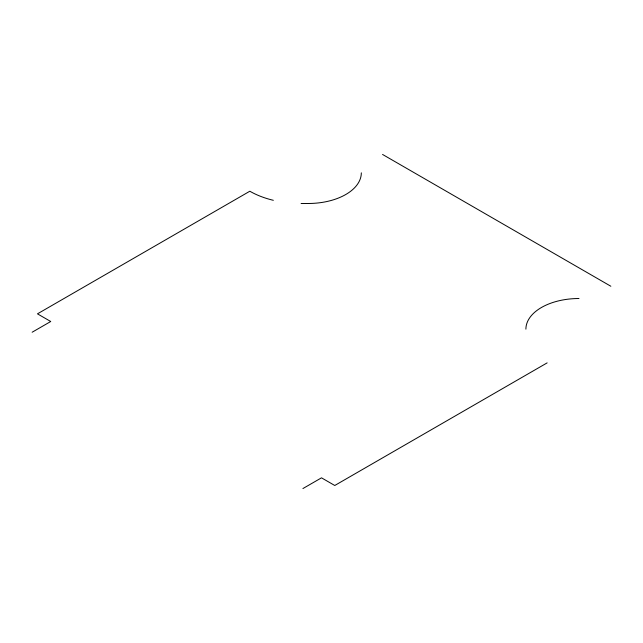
<?xml version="1.0" encoding="UTF-8"?>
<svg xmlns="http://www.w3.org/2000/svg" width="643" height="643" viewBox="0 0 643 643"><rect width="100%" height="100%" fill="white"/><g stroke="black" fill="none" stroke-linecap="round" stroke-linejoin="round"><path stroke-width="0.96" d="M32.15 332.23L50.733 321.5L37.463 313.84L249.83 191.228A72.506 41.859 0 0 0 273.347 200.303M302.917 488.551L321.5 477.829L334.77 485.489L547.137 362.877M301.093 203.485L308.23 203.485A53.096 30.655 0 0 0 361.318 172.838M382.553 154.449L610.85 286.248M525.902 329.16A53.096 30.655 0 0 1 578.997 298.513"/></g></svg>
